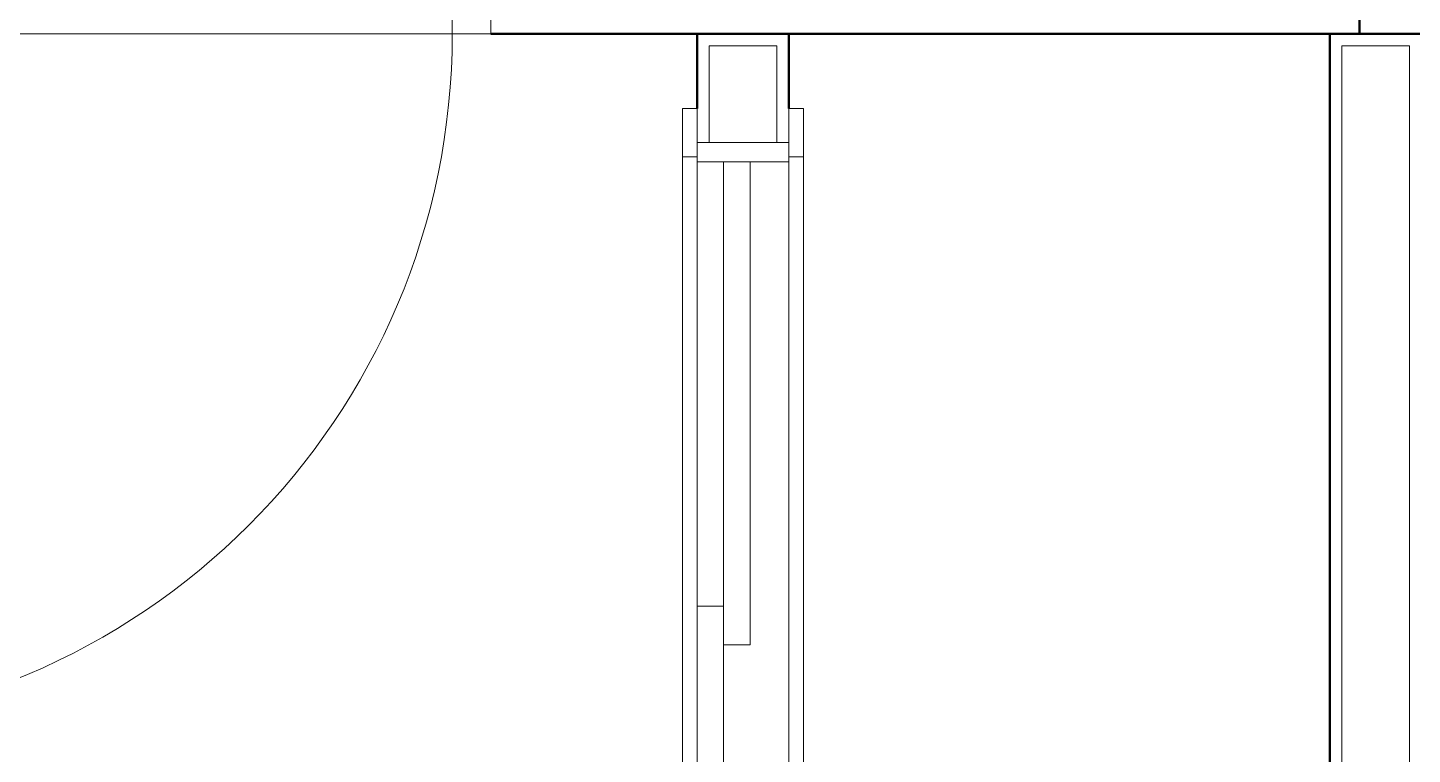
# Model space of a CAD drawing. Header units: inches. Extents: x -4235 to -464, y 9767 to 12347.
# Drawn here: x -3479.5 to -3407.8, y 10307.9 to 10345.5 of the extents above; entities that cross this region are included whole.
import ezdxf

# ---------------------------------------------------------------- set-up
doc = ezdxf.new("R2010")
doc.units = ezdxf.units.IN
doc.header["$MEASUREMENT"] = 0
for name, color, linetype, lineweight in [('0-1', 7, 'Continuous', 5), ('0-2', 10, 'Continuous', 9), ('A-DOOR-1', 10, 'Continuous', 9), ('A-DOOR-2', 50, 'Continuous', 20), ('A-DOOR-FRAM-1', 10, 'Continuous', 9), ('A-DOOR-FRAM-2', 50, 'Continuous', 20), ('A-WALL-1', 7, 'Continuous', 50), ('A-WALL-2', 250, 'Continuous', 13), ('A-WALL-3', 10, 'Continuous', 9), ('I-WALL-1', 7, 'Continuous', 50), ('I-WALL-2', 10, 'Continuous', 9)]:
    doc.layers.add(name, color=color, linetype=linetype, lineweight=lineweight)

# ---------------------------------------------------------------- blocks, each defined once
blk = doc.blocks.new('SLIDING - FLUSH - 4-0 x 6-8-3203584-BACKGROUND - RCP - 3RD FLOOR')
at = {"layer": 'A-DOOR-1'}
for p, q in [((-26.75, 2.25), (-26.75, 3)), ((-24.25, 3), (-26.75, 3)), ((24.25, 3), (-24.25, 3)), ((-24.25, 3), (-24.25, 2.25)), ((24.25, 2.25), (24.25, 3)), ((24.25, 3), (26.75, 3)), ((26.75, 3), (26.75, 2.25)), ((-26.75, 2.25), (-24.25, 2.25)), ((1, 2.25), (-24, 2.25)), ((-24, 2.25), (-24, 0.875)), ((1, 2.25), (1, 0.875)), ((26.75, 2.25), (24.25, 2.25)), ((-24, 0.875), (1, 0.875)), ((24, 0.875), (-1, 0.875)), ((-1, 0.875), (-1, -0.5)), ((24, 0.875), (24, -0.5)), ((-1, -0.5), (24, -0.5)), ((-26.75, -3.25), (-26.75, -2.5)), ((-24.25, -2.5), (-26.75, -2.5)), ((-24.25, -2.5), (-24.25, -3.25)), ((24.25, -2.5), (26.75, -2.5)), ((24.25, -3.25), (24.25, -2.5)), ((26.75, -2.5), (26.75, -3.25)), ((-26.75, -3.25), (-24.25, -3.25)), ((-24.25, -3.25), (24.25, -3.25)), ((26.75, -3.25), (24.25, -3.25))]:
    blk.add_line(p, q, dxfattribs=at)
at = {"layer": 'A-DOOR-FRAM-1'}
for p, q in [((-24, 2.25), (-25, 2.25)), ((-25, -2.5), (-25, 2.25)), ((-24, 2.25), (-24, -2.5)), ((24, 2.25), (1, 2.25)), ((24, -2.5), (24, 2.25)), ((24, 2.25), (25, 2.25)), ((25, 2.25), (25, -2.5)), ((-25, -2.5), (-24, -2.5)), ((-24, -2.5), (24, -2.5)), ((25, -2.5), (24, -2.5))]:
    blk.add_line(p, q, dxfattribs=at)
blk = doc.blocks.new('CTR - 1st Phase - Unit Layouts_rvt-1-BACKGROUND - RCP - 3RD FLOOR')
at = {"layer": 'A-WALL-1'}
for p, q in [((-3444.849, 10341.339), (-3444.849, 10345.214)), ((-3444.849, 10345.214), (-3444.224, 10345.214)), ((-3444.224, 10345.214), (-3440.724, 10345.214)), ((-3440.724, 10345.214), (-3440.099, 10345.214)), ((-3440.099, 10345.214), (-3440.099, 10341.339)), ((-3412.099, 10286.324), (-3412.099, 10345.214)), ((-3412.099, 10345.214), (-3411.474, 10345.214)), ((-3411.474, 10345.214), (-3407.974, 10345.214)), ((-3407.974, 10345.214), (-3407.349, 10345.214))]:
    blk.add_line(p, q, dxfattribs=at)
at = {"layer": 'A-WALL-2'}
for p, q in [((-3444.224, 10344.589), (-3440.724, 10344.589)), ((-3444.224, 10339.589), (-3444.224, 10344.589)), ((-3440.724, 10339.589), (-3440.724, 10344.589)), ((-3411.474, 10344.589), (-3407.974, 10344.589)), ((-3411.474, 10285.699), (-3411.474, 10344.589)), ((-3407.974, 10280.364), (-3407.974, 10344.589))]:
    blk.add_line(p, q, dxfattribs=at)
at = {"layer": 'A-WALL-3'}
blk.add_line((-3440.099, 10339.589), (-3444.224, 10339.589), dxfattribs=at)
at = {"layer": '0-2', "rotation": 89.99999999999157}
blk.add_blockref('SLIDING - FLUSH - 4-0 x 6-8-3203584-BACKGROUND - RCP - 3RD FLOOR', (-3442.599, 10314.589), dxfattribs=at)
blk = doc.blocks.new('HOLLOW METAL - UNIT DOOR-2191978-BACKGROUND - RCP - 3RD FLOOR')
at = {"layer": 'A-DOOR-1'}
blk.add_arc((18, 4.125), 36, 90, 180, dxfattribs=at)
at = {"layer": 'A-DOOR-2'}
for p, q in [((18, 40.125), (16.25, 40.125)), ((16.25, 40.125), (16.25, 4.125)), ((18, 4.125), (18, 40.125)), ((16.25, 4.125), (18, 4.125))]:
    blk.add_line(p, q, dxfattribs=at)
at = {"layer": 'A-DOOR-FRAM-2'}
for p, q in [((-18, 4.125), (-20, 4.125)), ((-20, 4.125), (-20, -3.875)), ((-18, 2.1875), (-18, 4.125)), ((18, 4.125), (18, 2.1875)), ((20, 4.125), (18, 4.125)), ((20, -3.875), (20, 4.125)), ((-17.375, 2.1875), (-18, 2.1875)), ((-17.375, -1.9375), (-17.375, 2.1875)), ((18, 2.1875), (17.375, 2.1875)), ((17.375, 2.1875), (17.375, -1.9375)), ((-18, -3.875), (-18, -1.9375)), ((-18, -1.9375), (-17.375, -1.9375)), ((17.375, -1.9375), (18, -1.9375)), ((18, -1.9375), (18, -3.875)), ((-20, -3.875), (-18, -3.875)), ((18, -3.875), (20, -3.875))]:
    blk.add_line(p, q, dxfattribs=at)
blk = doc.blocks.new('CTR - 1st Phase - Common Walls_rvt-1-BACKGROUND - RCP - 3RD FLOOR')
at = {"layer": 'I-WALL-1'}
for p, q in [((-3410.549, 10373.414), (-3410.549, 10345.214)), ((-3418.299, 10345.214), (-3455.524, 10345.214)), ((-3411.174, 10345.214), (-3418.299, 10345.214)), ((-3410.549, 10345.214), (-3411.174, 10345.214))]:
    blk.add_line(p, q, dxfattribs=at)
at = {"layer": 'I-WALL-2'}
for p, q in [((-3455.524, 10352.964), (-3455.524, 10345.214)), ((-3491.774, 10345.214), (-3457.524, 10345.214))]:
    blk.add_line(p, q, dxfattribs=at)
at = {"layer": '0-2', "rotation": 180}
blk.add_blockref('HOLLOW METAL - UNIT DOOR-2191978-BACKGROUND - RCP - 3RD FLOOR', (-3475.524, 10349.339), dxfattribs=at)

msp = doc.modelspace()

# ---------------------------------------------------------------- block references
at = {"layer": '0-1'}
for name in ['CTR - 1st Phase - Unit Layouts_rvt-1-BACKGROUND - RCP - 3RD FLOOR', 'CTR - 1st Phase - Common Walls_rvt-1-BACKGROUND - RCP - 3RD FLOOR']:
    msp.add_blockref(name, (0, 0), dxfattribs=at)

doc.saveas('drawing.dxf')
